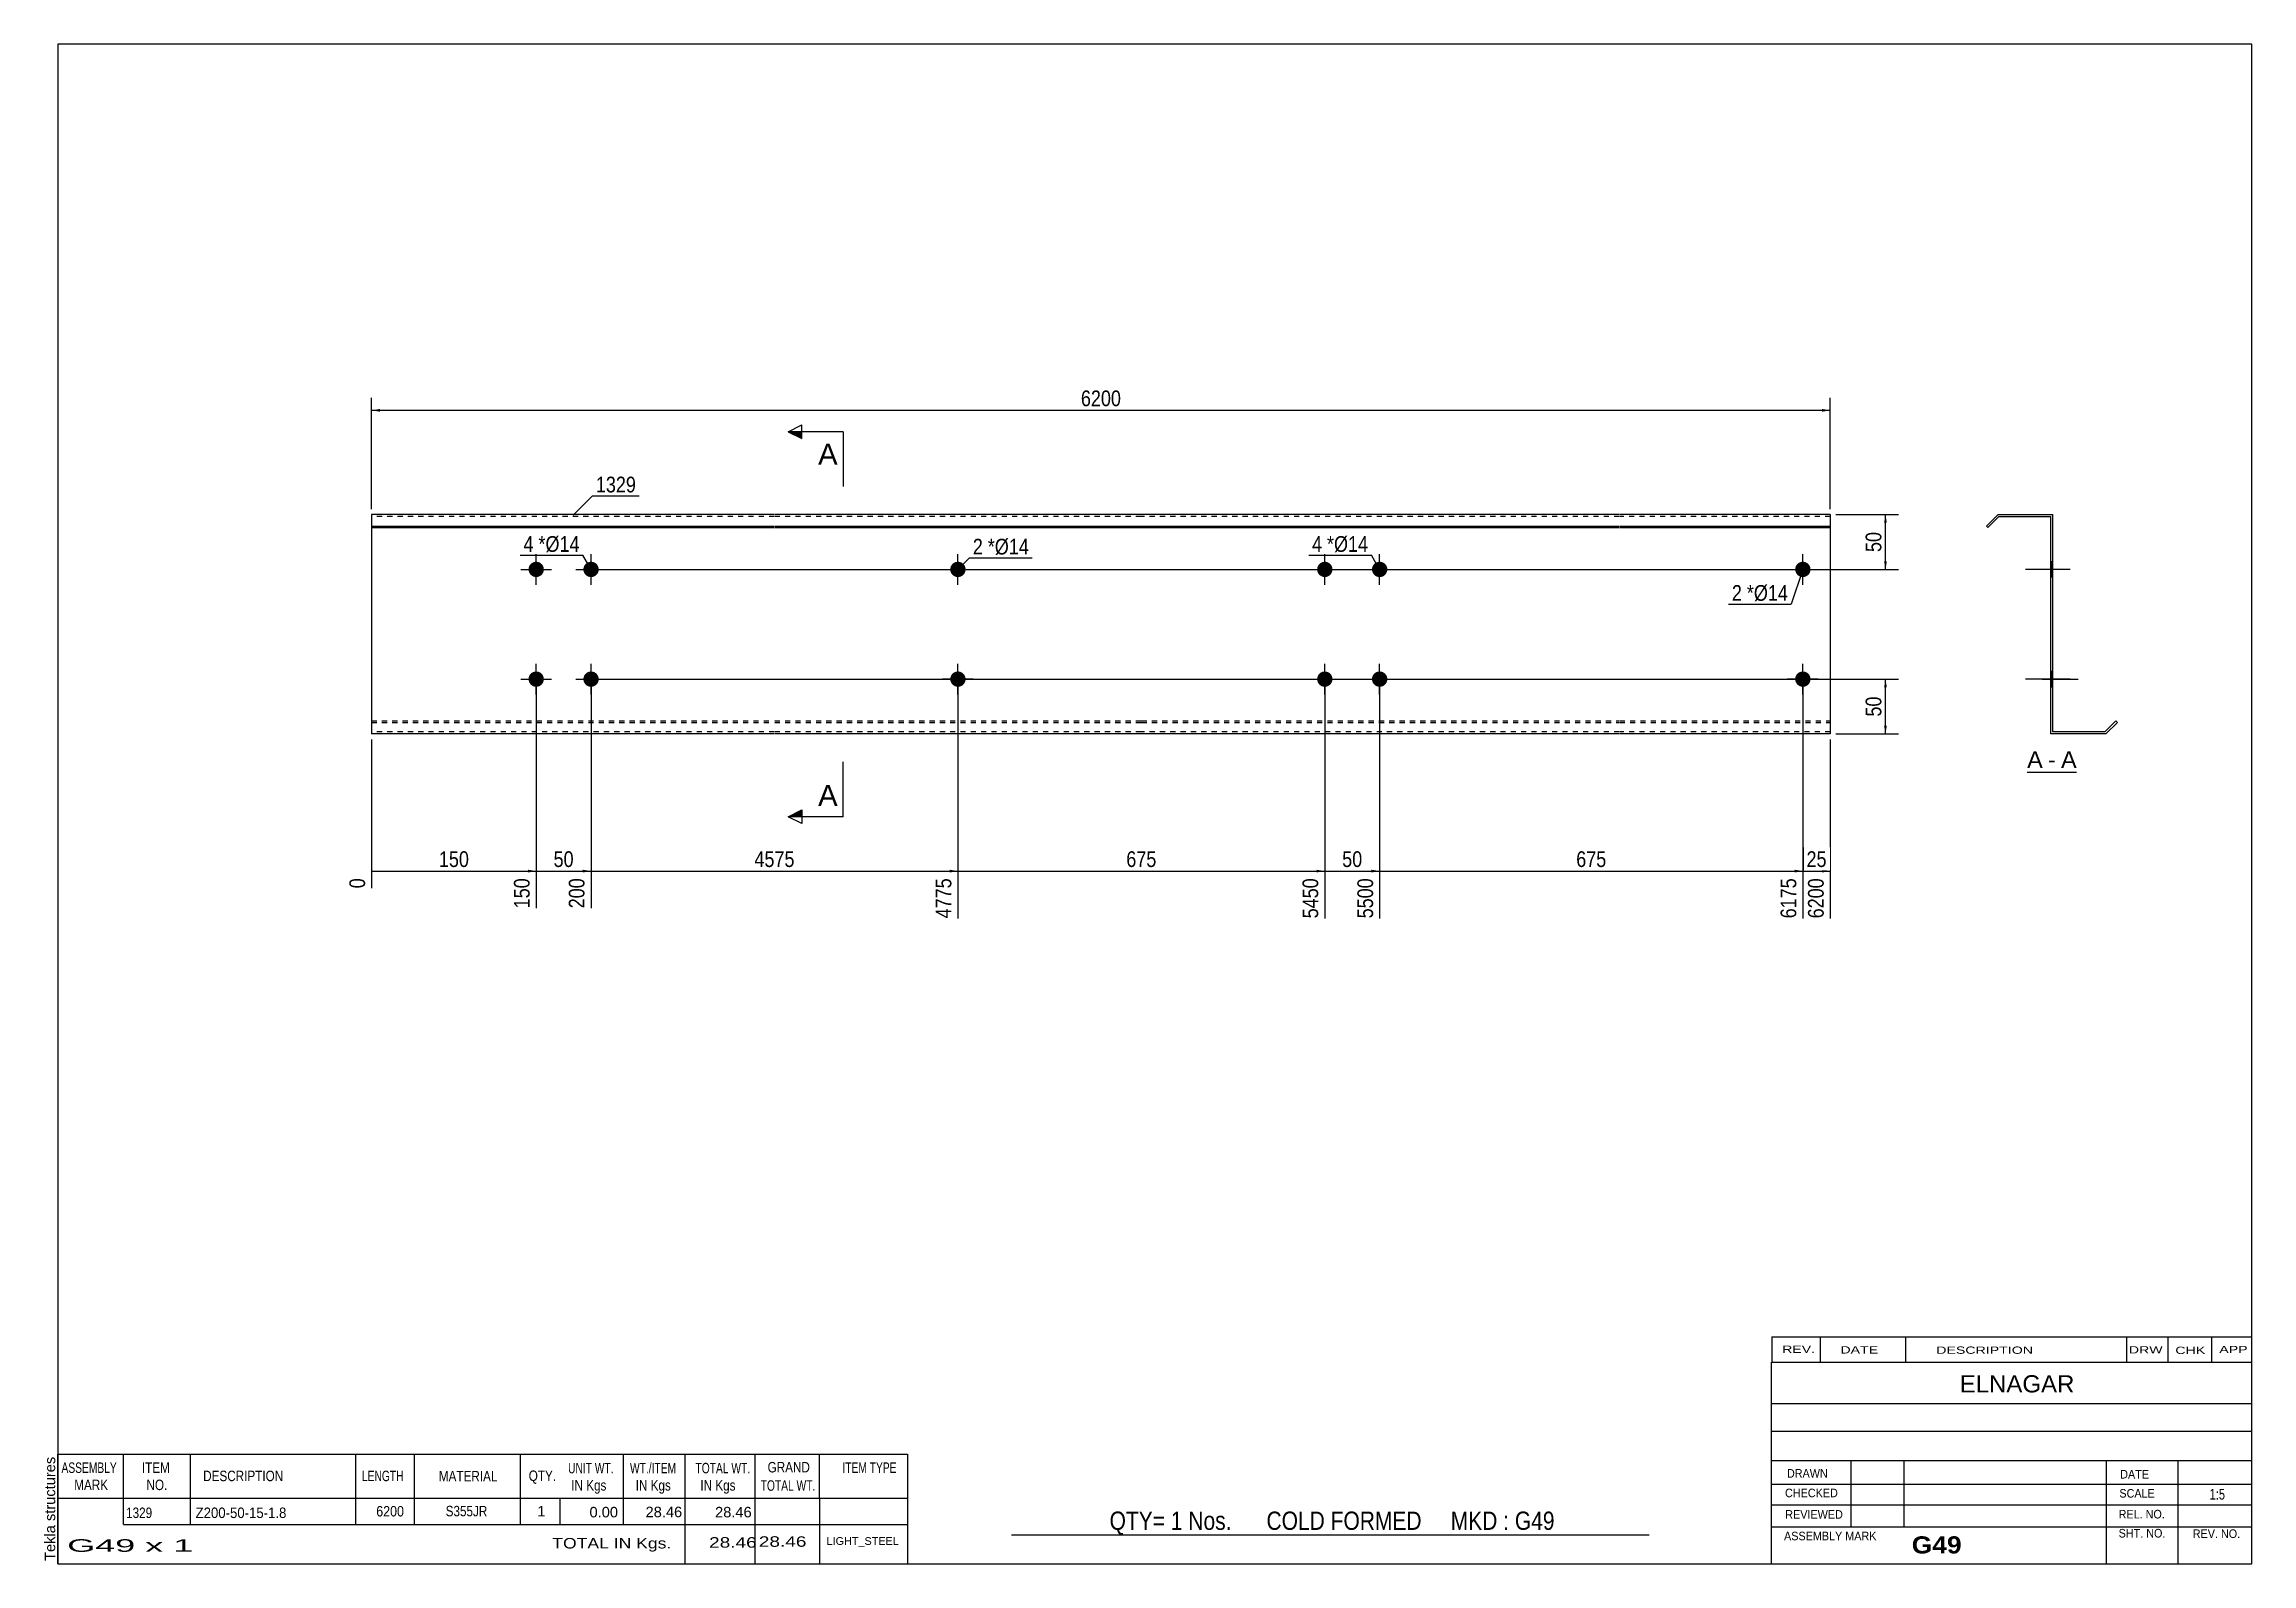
# Model space of a CAD drawing. Header units: millimetres. Extents: x -60 to 343, y -171 to 106.
import ezdxf

# ---------------------------------------------------------------- set-up
doc = ezdxf.new("R2010")
doc.units = ezdxf.units.MM
doc.linetypes.add('DXK_LINE_DOT1', pattern=[1.8814, 0.9407, -0.9407])
doc.styles.add('Arial', font='ARIAL.TTF', dxfattribs={"height": 0.2})
doc.styles.add('Arial Bold', font='ARIALBD.TTF', dxfattribs={"height": 0.2})
doc.styles.add('Arial Narrow', font='ARIALN.TTF', dxfattribs={"height": 0.2})

# ---------------------------------------------------------------- blocks, each defined once
blk = doc.blocks.new('Unknown-629089549-1551')
at = {"color": 5, "linetype": 'Continuous'}
for p, q in [((342.8, 105.75), (-57.2, 105.75)), ((-57.2, 105.75), (-57.2, -171.25)), ((342.8, -171.25), (342.8, 105.75)), ((-57.2, -171.25), (342.8, -171.25))]:
    blk.add_line(p, q, dxfattribs=at)
at = {"color": 174, "linetype": 'Continuous', "style": 'Arial'}
blk.add_text('Tekla structures', height=1.9102, rotation=90, dxfattribs=at).set_placement((-57.7, -170.75))
blk = doc.blocks.new('Unknown-629089549-12 - 1228')
at = {"color": 7, "linetype": 'Continuous'}
blk.add_line((301.83, -26.95), (310.86, -26.95), dxfattribs=at)
at = {"color": 0, "linetype": 'Continuous'}
blk.add_wipeout([(304.67, -26.2), (304.67, -23), (301.83, -23), (301.83, -26.2)], dxfattribs=at)
blk.add_wipeout([(307.05, -26.2), (307.05, -23), (305.63, -23), (305.63, -26.2)], dxfattribs=at)
at = {"color": 96, "linetype": 'Continuous', "style": 'Arial'}
blk.add_text('A', height=3.06, dxfattribs=at).set_placement((301.83, -26.2))
at = {"color": 0, "linetype": 'Continuous'}
blk.add_wipeout([(310.86, -26.2), (310.86, -23), (308.01, -23), (308.01, -26.2)], dxfattribs=at)
at = {"color": 96, "linetype": 'Continuous', "style": 'Arial'}
for s, p in [('A', (308.01, -26.2)), ('-', (305.63, -26.2))]:
    blk.add_text(s, height=3.06, dxfattribs=at).set_placement(p)
blk = doc.blocks.new('Bolt-629089549-1223 - 1203')
at = {"linetype": 'Continuous'}
blk.add_hatch(color=3, dxfattribs=at).paths.add_polyline_path([(259.54, -10, -1), (262.34, -10, -1)])
at = {"color": 3, "linetype": 'Continuous'}
for p, q in [((260.94, -12.8), (260.94, -7.2)), ((263.74, -10), (258.14, -10))]:
    blk.add_line(p, q, dxfattribs=at)
blk = doc.blocks.new('Part-629089549-1218 - 1203')
at = {"color": 2, "linetype": 'Continuous'}
for p, q in [((0, 20), (0, -20)), ((73.39, 20), (0, 20)), ((0, 17.88), (73.39, 17.88)), ((0, 17.62), (73.39, 17.62)), ((140.28, 20), (73.49, 20)), ((73.49, 17.88), (140.28, 17.88)), ((73.49, 17.62), (140.28, 17.62)), ((227.45, 20), (140.38, 20)), ((140.38, 17.88), (227.45, 17.88)), ((140.38, 17.62), (227.45, 17.62)), ((265.94, 20), (227.55, 20)), ((227.55, 17.88), (265.94, 17.88)), ((227.55, 17.62), (265.94, 17.62)), ((265.94, 20), (265.94, -20)), ((73.39, -20), (0, -20)), ((140.28, -20), (73.49, -20)), ((227.45, -20), (140.38, -20)), ((265.94, -20), (227.55, -20))]:
    blk.add_line(p, q, dxfattribs=at)
at = {"color": 7, "linetype": 'DXK_LINE_DOT1'}
for p, q in [((73.39, 19.64), (0, 19.64)), ((140.28, 19.64), (73.49, 19.64)), ((227.45, 19.64), (140.38, 19.64)), ((265.94, 19.64), (227.55, 19.64)), ((0, -17.62), (73.39, -17.62)), ((0, -17.88), (73.39, -17.88)), ((73.39, -19.64), (0, -19.64)), ((73.49, -17.62), (140.28, -17.62)), ((73.49, -17.88), (140.28, -17.88)), ((140.28, -19.64), (73.49, -19.64)), ((140.38, -17.62), (227.45, -17.62)), ((140.38, -17.88), (227.45, -17.88)), ((227.45, -19.64), (140.38, -19.64)), ((227.55, -17.62), (265.94, -17.62)), ((227.55, -17.88), (265.94, -17.88)), ((265.94, -19.64), (227.55, -19.64))]:
    blk.add_line(p, q, dxfattribs=at)
blk = doc.blocks.new('Bolt-629089549-1219 - 1203')
at = {"linetype": 'Continuous'}
for points in [[(28.6, 10, -1), (31.4, 10, -1)], [(38.6, 10, -1), (41.4, 10, -1)], [(28.6, -10, -1), (31.4, -10, -1)], [(38.6, -10, -1), (41.4, -10, -1)]]:
    blk.add_hatch(color=3, dxfattribs=at).paths.add_polyline_path(points)
at = {"color": 3, "linetype": 'Continuous'}
for p, q in [((30, 7.2), (30, 12.8)), ((40, 7.2), (40, 12.8)), ((27.2, 10), (32.8, 10)), ((37.2, 10), (42.8, 10)), ((30, -12.8), (30, -7.2)), ((40, -12.8), (40, -7.2)), ((27.2, -10), (32.8, -10)), ((37.2, -10), (42.8, -10))]:
    blk.add_line(p, q, dxfattribs=at)
blk = doc.blocks.new('Bolt-629089549-1220 - 1203')
at = {"linetype": 'Continuous'}
for points in [[(172.38, 10, -1), (175.18, 10, -1)], [(182.38, 10, -1), (185.18, 10, -1)], [(172.38, -10, -1), (175.18, -10, -1)], [(182.38, -10, -1), (185.18, -10, -1)]]:
    blk.add_hatch(color=3, dxfattribs=at).paths.add_polyline_path(points)
at = {"color": 3, "linetype": 'Continuous'}
for p, q in [((173.78, 7.2), (173.78, 12.8)), ((183.78, 7.2), (183.78, 12.8)), ((170.98, 10), (176.58, 10)), ((180.98, 10), (186.58, 10)), ((173.78, -12.8), (173.78, -7.2)), ((183.78, -12.8), (183.78, -7.2)), ((170.98, -10), (176.58, -10)), ((180.98, -10), (186.58, -10))]:
    blk.add_line(p, q, dxfattribs=at)
blk = doc.blocks.new('Bolt-629089549-1221 - 1203')
at = {"linetype": 'Continuous'}
blk.add_hatch(color=3, dxfattribs=at).paths.add_polyline_path([(105.49, 10, -1), (108.29, 10, -1)])
at = {"color": 3, "linetype": 'Continuous'}
for p, q in [((106.89, 7.2), (106.89, 12.8)), ((104.09, 10), (109.69, 10))]:
    blk.add_line(p, q, dxfattribs=at)
blk = doc.blocks.new('Bolt-629089549-1222 - 1203')
at = {"linetype": 'Continuous'}
blk.add_hatch(color=3, dxfattribs=at).paths.add_polyline_path([(259.54, 10, -1), (262.34, 10, -1)])
at = {"color": 3, "linetype": 'Continuous'}
for p, q in [((260.94, 7.2), (260.94, 12.8)), ((258.14, 10), (263.74, 10))]:
    blk.add_line(p, q, dxfattribs=at)
blk = doc.blocks.new('Bolt-629089549-1224 - 1203')
at = {"linetype": 'Continuous'}
blk.add_hatch(color=3, dxfattribs=at).paths.add_polyline_path([(105.49, -10, -1), (108.29, -10, -1)])
at = {"color": 3, "linetype": 'Continuous'}
for p, q in [((106.89, -12.8), (106.89, -7.2)), ((109.69, -10), (104.09, -10))]:
    blk.add_line(p, q, dxfattribs=at)
blk = doc.blocks.new('Bolt-629089549-1232 - 1228')
at = {"linetype": 'Continuous'}
for points in [[(306.16, 11.4), (306.16, 8.6), (306.52, 8.6), (306.52, 11.4)], [(306.16, 11.4), (306.16, 8.6), (306.52, 8.6), (306.52, 11.4)], [(306.16, -8.6), (306.16, -11.4), (306.52, -11.4), (306.52, -8.6)], [(306.16, -8.6), (306.16, -11.4), (306.52, -11.4), (306.52, -8.6)]]:
    blk.add_hatch(color=3, dxfattribs=at).paths.add_polyline_path(points)
at = {"color": 3, "linetype": 'Continuous'}
for p, q in [((309.12, 10), (301.52, 10)), ((309.12, 10), (301.52, 10)), ((306.52, 11.4), (306.16, 11.4)), ((306.52, 11.4), (306.16, 11.4)), ((306.52, 8.6), (306.16, 8.6)), ((306.52, 8.6), (306.16, 8.6)), ((309.12, -10), (301.52, -10)), ((309.12, -10), (301.52, -10)), ((306.52, -8.6), (306.16, -8.6)), ((306.52, -8.6), (306.16, -8.6)), ((306.52, -11.4), (306.16, -11.4)), ((306.52, -11.4), (306.16, -11.4))]:
    blk.add_line(p, q, dxfattribs=at)
blk = doc.blocks.new('Part-629089549-1230 - 1228')
at = {"color": 2, "linetype": 'Continuous'}
for p, q in [((296.52, 20), (294.4, 17.88)), ((294.4, 17.88), (294.65, 17.62)), ((294.65, 17.62), (296.67, 19.64)), ((296.52, 20), (306.52, 20)), ((296.67, 19.64), (306.16, 19.64)), ((306.16, -20), (306.16, 19.64)), ((306.52, -19.64), (306.52, 20)), ((316.16, -20), (306.16, -20)), ((316.01, -19.64), (306.52, -19.64)), ((316.01, -19.64), (318.03, -17.62)), ((316.16, -20), (318.28, -17.88)), ((318.28, -17.88), (318.03, -17.62))]:
    blk.add_line(p, q, dxfattribs=at)
blk = doc.blocks.new('Bolt-629089549-1231 - 1228')
at = {"linetype": 'Continuous'}
for points in [[(306.16, 11.4), (306.16, 8.6), (306.52, 8.6), (306.52, 11.4)], [(306.16, 11.4), (306.16, 8.6), (306.52, 8.6), (306.52, 11.4)], [(306.16, -8.6), (306.16, -11.4), (306.52, -11.4), (306.52, -8.6)], [(306.16, -8.6), (306.16, -11.4), (306.52, -11.4), (306.52, -8.6)]]:
    blk.add_hatch(color=3, dxfattribs=at).paths.add_polyline_path(points)
at = {"color": 3, "linetype": 'Continuous'}
for p, q in [((309.69, 10), (302.09, 10)), ((309.69, 10), (302.09, 10)), ((306.52, 11.4), (306.16, 11.4)), ((306.52, 11.4), (306.16, 11.4)), ((306.52, 8.6), (306.16, 8.6)), ((306.52, 8.6), (306.16, 8.6)), ((309.69, -10), (302.09, -10)), ((309.69, -10), (302.09, -10)), ((306.52, -8.6), (306.16, -8.6)), ((306.52, -8.6), (306.16, -8.6)), ((306.52, -11.4), (306.16, -11.4)), ((306.52, -11.4), (306.16, -11.4))]:
    blk.add_line(p, q, dxfattribs=at)
blk = doc.blocks.new('Bolt-629089549-1233 - 1228')
at = {"linetype": 'Continuous'}
blk.add_hatch(color=3, dxfattribs=at).paths.add_polyline_path([(306.16, 11.4), (306.16, 8.6), (306.52, 8.6), (306.52, 11.4)])
at = {"color": 3, "linetype": 'Continuous'}
for p, q in [((308.42, 10), (301.82, 10)), ((306.52, 11.4), (306.16, 11.4)), ((306.52, 8.6), (306.16, 8.6))]:
    blk.add_line(p, q, dxfattribs=at)
blk = doc.blocks.new('Bolt-629089549-1234 - 1228')
at = {"linetype": 'Continuous'}
blk.add_hatch(color=3, dxfattribs=at).paths.add_polyline_path([(306.16, 11.4), (306.16, 8.6), (306.52, 8.6), (306.52, 11.4)])
at = {"color": 3, "linetype": 'Continuous'}
for p, q in [((308.42, 10), (301.82, 10)), ((306.52, 11.4), (306.16, 11.4)), ((306.52, 8.6), (306.16, 8.6))]:
    blk.add_line(p, q, dxfattribs=at)
blk = doc.blocks.new('Bolt-629089549-1235 - 1228')
at = {"linetype": 'Continuous'}
blk.add_hatch(color=3, dxfattribs=at).paths.add_polyline_path([(306.16, -8.6), (306.16, -11.4), (306.52, -11.4), (306.52, -8.6)])
at = {"color": 3, "linetype": 'Continuous'}
for p, q in [((304.56, -10), (311.16, -10)), ((306.16, -8.6), (306.52, -8.6)), ((306.16, -11.4), (306.52, -11.4))]:
    blk.add_line(p, q, dxfattribs=at)
blk = doc.blocks.new('Bolt-629089549-1236 - 1228')
at = {"linetype": 'Continuous'}
blk.add_hatch(color=3, dxfattribs=at).paths.add_polyline_path([(306.16, -8.6), (306.16, -11.4), (306.52, -11.4), (306.52, -8.6)])
at = {"color": 3, "linetype": 'Continuous'}
for p, q in [((304.56, -10), (311.16, -10)), ((306.16, -8.6), (306.52, -8.6)), ((306.16, -11.4), (306.52, -11.4))]:
    blk.add_line(p, q, dxfattribs=at)
blk = doc.blocks.new('StraightDimension-629089549-1293 - 1203')
at = {"linetype": 'Continuous'}
for points in [[(1.5, 38.75), (0, 39), (1.5, 39.25)], [(264.44, 39.25), (265.94, 39), (264.44, 38.75)]]:
    blk.add_hatch(color=7, dxfattribs=at).paths.add_polyline_path(points)
at = {"color": 7, "linetype": 'Continuous'}
for p, q in [((0, 21), (0, 41.25)), ((265.94, 21), (265.94, 41.25)), ((0, 39), (265.94, 39))]:
    blk.add_line(p, q, dxfattribs=at)
at = {"color": 0}
blk.add_wipeout([(137.23, 39.15), (137.23, 43.35), (128.71, 43.35), (128.71, 39.15)], dxfattribs=at)
at = {"color": 3, "style": 'Arial Narrow'}
blk.add_text('6200', height=2.863, dxfattribs=at).set_placement((129.31, 39.75))
blk = doc.blocks.new('StraightDimension-629089549-1247 - 1203')
at = {"linetype": 'Continuous'}
blk.add_hatch(color=7, dxfattribs=at).paths.add_polyline_path([(172.28, -44.75), (173.78, -45), (172.28, -45.25)])
at = {"color": 7, "linetype": 'Continuous'}
for p, q in [((106.89, -11), (106.89, -53.61)), ((173.78, -11), (173.78, -53.61)), ((106.89, -45), (173.78, -45))]:
    blk.add_line(p, q, dxfattribs=at)
at = {"color": 0}
blk.add_wipeout([(143.67, -44.85), (143.67, -40.65), (136.99, -40.65), (136.99, -44.85)], dxfattribs=at)
at = {"color": 0, "linetype": 'Continuous'}
blk.add_wipeout([(173.18, -45.7), (168.98, -45.7), (168.98, -54.21), (173.18, -54.21)], dxfattribs=at)
at = {"color": 3, "style": 'Arial Narrow'}
blk.add_text('675', height=2.863, dxfattribs=at).set_placement((137.59, -44.25))
at = {"color": 3, "linetype": 'Continuous', "style": 'Arial Narrow'}
blk.add_text('5450', height=2.863, rotation=90.0002, dxfattribs=at).set_placement((172.58, -53.61))
blk = doc.blocks.new('StraightDimension-629089549-1244 - 1203')
at = {"linetype": 'Continuous'}
blk.add_hatch(color=7, dxfattribs=at).paths.add_polyline_path([(264.44, -44.75), (265.94, -45), (264.44, -45.25)])
at = {"color": 7, "linetype": 'Continuous'}
for p, q in [((260.94, -11), (260.94, -53.61)), ((265.94, -21), (265.94, -53.61)), ((260.94, -45), (265.94, -45))]:
    blk.add_line(p, q, dxfattribs=at)
at = {"color": 0}
blk.add_wipeout([(265.87, -44.85), (265.87, -40.65), (261.01, -40.65), (261.01, -44.85)], dxfattribs=at)
at = {"color": 0, "linetype": 'Continuous'}
blk.add_wipeout([(265.34, -45.7), (261.14, -45.7), (261.14, -54.21), (265.34, -54.21)], dxfattribs=at)
at = {"color": 3, "style": 'Arial Narrow'}
blk.add_text('25', height=2.863, dxfattribs=at).set_placement((261.61, -44.25))
at = {"color": 3, "linetype": 'Continuous', "style": 'Arial Narrow'}
blk.add_text('6200', height=2.863, rotation=90.0002, dxfattribs=at).set_placement((264.74, -53.61))
blk = doc.blocks.new('StraightDimension-629089549-1245 - 1203')
at = {"linetype": 'Continuous'}
blk.add_hatch(color=7, dxfattribs=at).paths.add_polyline_path([(259.44, -44.75), (260.94, -45), (259.44, -45.25)])
at = {"color": 7, "linetype": 'Continuous'}
for p, q in [((183.78, -11), (183.78, -53.61)), ((260.94, -11), (260.94, -53.61)), ((183.78, -45), (260.94, -45))]:
    blk.add_line(p, q, dxfattribs=at)
at = {"color": 0}
blk.add_wipeout([(225.7, -44.85), (225.7, -40.65), (219.02, -40.65), (219.02, -44.85)], dxfattribs=at)
at = {"color": 0, "linetype": 'Continuous'}
blk.add_wipeout([(260.34, -45.7), (256.14, -45.7), (256.14, -54.21), (260.34, -54.21)], dxfattribs=at)
at = {"color": 3, "style": 'Arial Narrow'}
blk.add_text('675', height=2.863, dxfattribs=at).set_placement((219.62, -44.25))
at = {"color": 3, "linetype": 'Continuous', "style": 'Arial Narrow'}
blk.add_text('6175', height=2.863, rotation=90.0002, dxfattribs=at).set_placement((259.74, -53.61))
blk = doc.blocks.new('StraightDimension-629089549-1246 - 1203')
at = {"linetype": 'Continuous'}
blk.add_hatch(color=7, dxfattribs=at).paths.add_polyline_path([(182.28, -44.75), (183.78, -45), (182.28, -45.25)])
at = {"color": 7, "linetype": 'Continuous'}
for p, q in [((173.78, -11), (173.78, -53.61)), ((183.78, -11), (183.78, -53.61)), ((173.78, -45), (183.78, -45))]:
    blk.add_line(p, q, dxfattribs=at)
at = {"color": 0}
blk.add_wipeout([(181.2, -44.85), (181.2, -40.65), (176.35, -40.65), (176.35, -44.85)], dxfattribs=at)
at = {"color": 0, "linetype": 'Continuous'}
blk.add_wipeout([(183.18, -45.7), (178.98, -45.7), (178.98, -54.21), (183.18, -54.21)], dxfattribs=at)
at = {"color": 3, "style": 'Arial Narrow'}
blk.add_text('50', height=2.863, dxfattribs=at).set_placement((176.95, -44.25))
at = {"color": 3, "linetype": 'Continuous', "style": 'Arial Narrow'}
blk.add_text('5500', height=2.863, rotation=90.0002, dxfattribs=at).set_placement((182.58, -53.61))
blk = doc.blocks.new('StraightDimension-629089549-1248 - 1203')
at = {"linetype": 'Continuous'}
blk.add_hatch(color=7, dxfattribs=at).paths.add_polyline_path([(105.39, -44.75), (106.89, -45), (105.39, -45.25)])
at = {"color": 7, "linetype": 'Continuous'}
for p, q in [((40, -11), (40, -51.78)), ((106.89, -11), (106.89, -53.61)), ((40, -45), (106.89, -45))]:
    blk.add_line(p, q, dxfattribs=at)
at = {"color": 0}
blk.add_wipeout([(77.7, -44.85), (77.7, -40.65), (69.19, -40.65), (69.19, -44.85)], dxfattribs=at)
at = {"color": 0, "linetype": 'Continuous'}
blk.add_wipeout([(106.29, -45.7), (102.09, -45.7), (102.09, -54.21), (106.29, -54.21)], dxfattribs=at)
at = {"color": 3, "style": 'Arial Narrow'}
blk.add_text('4575', height=2.863, dxfattribs=at).set_placement((69.79, -44.25))
at = {"color": 3, "linetype": 'Continuous', "style": 'Arial Narrow'}
blk.add_text('4775', height=2.863, rotation=90.0002, dxfattribs=at).set_placement((105.69, -53.61))
blk = doc.blocks.new('StraightDimension-629089549-1249 - 1203')
at = {"linetype": 'Continuous'}
blk.add_hatch(color=7, dxfattribs=at).paths.add_polyline_path([(38.5, -44.75), (40, -45), (38.5, -45.25)])
at = {"color": 7, "linetype": 'Continuous'}
for p, q in [((30, -11), (30, -51.78)), ((40, -11), (40, -51.78)), ((30, -45), (40, -45))]:
    blk.add_line(p, q, dxfattribs=at)
at = {"color": 0}
blk.add_wipeout([(37.43, -44.85), (37.43, -40.65), (32.57, -40.65), (32.57, -44.85)], dxfattribs=at)
at = {"color": 0, "linetype": 'Continuous'}
blk.add_wipeout([(39.4, -45.7), (35.2, -45.7), (35.2, -52.38), (39.4, -52.38)], dxfattribs=at)
at = {"color": 3, "style": 'Arial Narrow'}
blk.add_text('50', height=2.863, dxfattribs=at).set_placement((33.17, -44.25))
at = {"color": 3, "linetype": 'Continuous', "style": 'Arial Narrow'}
blk.add_text('200', height=2.863, rotation=90.0002, dxfattribs=at).set_placement((38.8, -51.78))
blk = doc.blocks.new('StraightDimension-629089549-1250 - 1203')
at = {"linetype": 'Continuous'}
blk.add_hatch(color=7, dxfattribs=at).paths.add_polyline_path([(28.5, -44.75), (30, -45), (28.5, -45.25)])
at = {"color": 7, "linetype": 'Continuous'}
for p, q in [((30, -11), (30, -51.78)), ((0, -21), (0, -48.13)), ((0, -45), (30, -45))]:
    blk.add_line(p, q, dxfattribs=at)
at = {"color": 0}
blk.add_wipeout([(18.34, -44.85), (18.34, -40.65), (11.66, -40.65), (11.66, -44.85)], dxfattribs=at)
at = {"color": 0, "linetype": 'Continuous'}
for points in [[(-0.6, -45.7), (-4.8, -45.7), (-4.8, -48.73), (-0.6, -48.73)], [(29.4, -45.7), (25.2, -45.7), (25.2, -52.38), (29.4, -52.38)]]:
    blk.add_wipeout(points, dxfattribs=at)
at = {"color": 3, "style": 'Arial Narrow'}
blk.add_text('150', height=2.863, dxfattribs=at).set_placement((12.26, -44.25))
at = {"color": 3, "linetype": 'Continuous', "style": 'Arial Narrow'}
for s, height, p in [('0', 2.86, (-1.2, -48.13)), ('150', 2.863, (28.8, -51.78))]:
    blk.add_text(s, height=height, rotation=90.0002, dxfattribs=at).set_placement(p)
blk = doc.blocks.new('StraightDimension-629089549-1277 - 1203')
at = {"linetype": 'Continuous'}
for points in [[(275.75, 18.5), (276, 20), (276.25, 18.5)], [(276.25, 11.5), (276, 10), (275.75, 11.5)]]:
    blk.add_hatch(color=7, dxfattribs=at).paths.add_polyline_path(points)
at = {"color": 7, "linetype": 'Continuous'}
for p, q in [((266.94, 20), (278.4, 20)), ((276, 10), (276, 20)), ((41, 10), (278.4, 10))]:
    blk.add_line(p, q, dxfattribs=at)
at = {"color": 0}
blk.add_wipeout([(275.85, 17.43), (271.65, 17.43), (271.65, 12.57), (275.85, 12.57)], dxfattribs=at)
at = {"color": 3, "style": 'Arial Narrow'}
blk.add_text('50', height=2.863, rotation=90.0002, dxfattribs=at).set_placement((275.25, 13.17))
blk = doc.blocks.new('StraightDimension-629089549-1285 - 1203')
at = {"linetype": 'Continuous'}
for points in [[(275.75, -11.5), (276, -10), (276.25, -11.5)], [(276.25, -18.5), (276, -20), (275.75, -18.5)]]:
    blk.add_hatch(color=7, dxfattribs=at).paths.add_polyline_path(points)
at = {"color": 7, "linetype": 'Continuous'}
for p, q in [((41, -10), (278.4, -10)), ((276, -20), (276, -10)), ((266.94, -20), (278.4, -20))]:
    blk.add_line(p, q, dxfattribs=at)
at = {"color": 0}
blk.add_wipeout([(275.85, -12.57), (271.65, -12.57), (271.65, -17.43), (275.85, -17.43)], dxfattribs=at)
at = {"color": 3, "style": 'Arial Narrow'}
blk.add_text('50', height=2.863, rotation=90.0002, dxfattribs=at).set_placement((275.25, -16.83))
blk = doc.blocks.new('CBS_BOM-629089549-1575')
at = {"color": 7, "linetype": 'Continuous'}
for p, q in [((-57.23, -159.28), (-57.23, -151.28)), ((-57.23, -151.28), (97.69, -151.28)), ((-45.23, -159.28), (-45.23, -151.28)), ((-33.04, -159.28), (-33.04, -151.28)), ((-2.88, -159.28), (-2.88, -151.28)), ((7.8, -159.28), (7.8, -151.28)), ((27.12, -159.28), (27.12, -151.28)), ((45.92, -159.28), (45.92, -151.28)), ((57.13, -159.28), (57.13, -151.28)), ((69.92, -159.28), (69.92, -151.28)), ((81.67, -159.28), (81.67, -151.28)), ((97.69, -151.29), (97.69, -159.27)), ((-57.23, -159.28), (97.69, -159.28)), ((-57.23, -164.08), (-57.23, -159.28)), ((-45.23, -164.08), (-45.23, -159.28)), ((-33.04, -164.08), (-33.04, -159.28)), ((-2.88, -164.08), (-2.88, -159.28)), ((7.8, -164.08), (7.8, -159.28)), ((27.12, -164.08), (27.12, -159.28)), ((34.38, -164.08), (34.38, -159.28)), ((45.92, -164.08), (45.92, -159.28)), ((57.13, -164.08), (57.13, -159.28)), ((69.92, -164.08), (69.92, -159.28)), ((81.69, -164.08), (81.69, -159.28)), ((97.69, -159.28), (97.69, -164.08)), ((-57.23, -171.28), (-57.23, -164.1)), ((-45.23, -164.08), (97.69, -164.08)), ((57.13, -171.28), (57.13, -164.1)), ((69.92, -171.28), (69.92, -164.1)), ((81.73, -171.28), (81.73, -164.1)), ((97.69, -164.08), (97.69, -171.28)), ((-57.23, -171.28), (97.69, -171.28))]:
    blk.add_line(p, q, dxfattribs=at)
at = {"color": 3, "linetype": 'Continuous', "style": 'Arial'}
for s, height, width, p in [('ASSEMBLY', 1.91, 0.7, (-56.55, -154.71)), ('ITEM', 1.91, 0.8, (-41.9, -154.71)), ('UNIT WT.', 1.91, 0.7, (35.81, -154.78)), ('WT./ITEM', 1.91, 0.7, (47.1, -154.78)), ('TOTAL WT.', 1.91, 0.7, (59.04, -154.78)), ('GRAND', 1.91, 0.8, (72.19, -154.62)), ('ITEM TYPE', 1.91, 0.7, (85.83, -154.7)), ('MARK', 1.91, 0.8, (-54.23, -157.84)), ('NO.', 1.91, 0.8, (-41.05, -157.84)), ('DESCRIPTION', 1.9102, 0.8, (-30.72, -156.21)), ('LENGTH', 1.91, 0.7, (-1.77, -156.21)), ('MATERIAL', 1.91, 0.8, (12.25, -156.26)), ('QTY.', 1.91, 0.8, (28.64, -156.18)), ('IN Kgs', 1.91, 0.8, (36.39, -157.92)), ('IN Kgs', 1.91, 0.8, (48.14, -157.92)), ('IN Kgs', 1.91, 0.8, (59.93, -157.92)), ('TOTAL WT.', 1.91, 0.7, (70.93, -157.96))]:
    blk.add_text(s, height=height, dxfattribs=dict(at, width=width)).set_placement(p)
at = {"color": 7, "linetype": 'Continuous', "style": 'Arial'}
for s, height, width, p in [('1329', 1.91, 0.8, (-44.77, -162.93)), ('Z200-50-15-1.8', 1.9102, 0.9, (-32.1, -162.93)), ('6200', 1.91, 0.85, (0.84, -162.65)), ('S355JR', 1.91, 0.8, (13.49, -162.62))]:
    blk.add_text(s, height=height, dxfattribs=dict(at, width=width)).set_placement(p)
for s, p in [('1', (30.21, -162.62)), ('0.00', (39.72, -162.81)), ('28.46', (49.94, -162.78)), ('28.46', (62.61, -162.81))]:
    blk.add_text(s, height=1.91, dxfattribs=at).set_placement(p)
at = {"color": 6, "linetype": 'Continuous', "style": 'Arial'}
for s, height, width, p in [('G49 x 1', 2.292, 2.05, (-55.51, -169.09)), ('TOTAL IN Kgs.', 1.9102, 1.2, (32.93, -168.48)), ('28.46', 1.91, 1.3, (61.52, -168.33)), ('28.46', 1.91, 1.3, (70.59, -168.17))]:
    blk.add_text(s, height=height, dxfattribs=dict(at, width=width)).set_placement(p)
blk.add_text('LIGHT_STEEL', height=1.4135, dxfattribs=at).set_placement((82.94, -167.83))
blk = doc.blocks.new('CBS_CALLOFF-629089549-1576')
at = {"color": 7, "linetype": 'Continuous'}
blk.add_line((116.68, -165.98), (232.91, -166), dxfattribs=at)
at = {"color": 3, "linetype": 'Continuous', "style": 'Arial Narrow'}
blk.add_text('QTY= 1 Nos.      COLD FORMED     MKD : G49', height=3.3405, dxfattribs=at).set_placement((134.54, -165.09))
blk = doc.blocks.new('CBS_NAME_BLOG-629089549-1577')
at = {"color": 7, "linetype": 'Continuous'}
for p, q in [((255.21, -134.5), (342.73, -134.5)), ((255.21, -171.21), (255.21, -134.5)), ((255.21, -142.04), (342.73, -142.04)), ((255.28, -147.09), (342.8, -147.09)), ((255.21, -152.46), (342.73, -152.46)), ((269.73, -164.57), (269.73, -152.47)), ((279.42, -164.54), (279.42, -152.47)), ((316.33, -171.21), (316.33, -152.48)), ((329.38, -171.21), (329.38, -152.47)), ((255.22, -156.76), (342.8, -156.74)), ((255.21, -160.51), (342.73, -160.51)), ((255.21, -164.55), (342.73, -164.55)), ((255.21, -171.25), (342.8, -171.25))]:
    blk.add_line(p, q, dxfattribs=at)
at = {"color": 3, "linetype": 'Continuous', "style": 'Arial'}
blk.add_text('ELNAGAR', height=3.133, dxfattribs=at).set_placement((289.53, -140.03))
at = {"color": 3, "linetype": 'Continuous'}
for s, height, style, width, p in [('DRAWN', 1.566, 'Arial', 0.9, (258.04, -155.57)), ('DATE', 1.566, 'Arial', 0.9, (318.8, -155.73)), ('CHECKED', 1.566, 'Arial', 0.9, (257.69, -159.14)), ('SCALE', 1.566, 'Arial', 0.9, (318.65, -159.21)), ('1:5', 1.957, 'Arial Narrow', 0.9, (335.1, -159.57)), ('REVIEWED', 1.566, 'Arial', 0.9, (257.73, -163.06)), ('SHT. NO.', 1.566, 'Arial', 0.9, (318.51, -166.48)), ('REL. NO.', 1.566, 'Arial', 0.9, (318.51, -163.01)), ('REV. NO.', 1.566, 'Arial', 0.9, (332.03, -166.57)), ('ASSEMBLY MARK', 1.5663, 'Arial', 0.9, (257.51, -166.99)), ('G49', 3.131, 'Arial Bold', 1.1, (280.79, -169.39))]:
    blk.add_text(s, height=height, dxfattribs=dict(at, style=style, width=width)).set_placement(p)
blk = doc.blocks.new('CBS_REVISION-629089549-1578')
at = {"color": 7, "linetype": 'Continuous'}
for p, q in [((255.29, -129.87), (342.79, -129.87)), ((255.29, -129.87), (255.29, -134.5)), ((264.09, -129.87), (264.09, -134.5)), ((279.68, -129.87), (279.68, -134.44)), ((319.94, -129.87), (319.94, -134.5)), ((327.48, -129.87), (327.48, -134.5)), ((335.43, -129.87), (335.43, -134.5)), ((255.29, -134.5), (342.79, -134.5))]:
    blk.add_line(p, q, dxfattribs=at)
at = {"color": 7, "style": 'Arial Narrow', "width": 1.7}
for s, height, p in [('REV.', 1.326, (257.15, -132.82)), ('DATE', 1.326, (267.78, -132.94)), ('DESCRIPTION', 1.3257, (285.26, -132.99)), ('DRW', 1.326, (320.37, -132.93)), ('CHK', 1.326, (328.86, -133.02)), ('APP', 1.326, (336.86, -132.87))]:
    blk.add_text(s, height=height, dxfattribs=at).set_placement(p)
blk = doc.blocks.new('Mark-629089549-1313 - 1203')
at = {"color": 0}
blk.add_wipeout([(173.28, 13.2), (173.28, 16.2), (171.46, 16.2), (171.46, 13.2)], dxfattribs=at)
blk.add_wipeout([(173.28, 13.2), (173.28, 16.2), (171.46, 16.2), (171.46, 13.2)], dxfattribs=at)
blk.add_wipeout([(175.46, 13.2), (175.46, 16.2), (174.18, 16.2), (174.18, 13.2)], dxfattribs=at)
blk.add_wipeout([(175.46, 13.2), (175.46, 16.2), (174.18, 16.2), (174.18, 13.2)], dxfattribs=at)
at = {"color": 3, "style": 'Arial Narrow'}
blk.add_text('4', height=2.86, dxfattribs=at).set_placement((171.46, 13.2))
at = {"color": 0}
blk.add_wipeout([(181.68, 13.2), (181.68, 16.2), (175.46, 16.2), (175.46, 13.2)], dxfattribs=at)
blk.add_wipeout([(181.68, 13.2), (181.68, 16.2), (175.46, 16.2), (175.46, 13.2)], dxfattribs=at)
at = {"color": 7, "linetype": 'Continuous'}
for p in [(170.86, 12.6), (183.78, 10)]:
    blk.add_line(p, (182.28, 12.6), dxfattribs=at)
at = {"color": 3, "style": 'Arial Narrow'}
for s, height, p in [('Ø14', 2.863, (175.46, 13.2)), ('*', 2.86, (174.18, 13.2))]:
    blk.add_text(s, height=height, dxfattribs=at).set_placement(p)
blk = doc.blocks.new('SectionMark-629089549-1242 - 1203')
at = {"linetype": 'Continuous'}
for points in [[(78.46, 35.1), (78.46, 33.85), (75.96, 35.1)], [(78.46, -33.85), (78.46, -35.1), (75.96, -35.1)]]:
    blk.add_hatch(color=30, dxfattribs=at).paths.add_polyline_path(points)
at = {"color": 30, "linetype": 'Continuous'}
for p, q in [((75.96, 35.1), (78.46, 36.35)), ((78.46, 33.85), (78.46, 36.35)), ((75.96, 35.1), (78.46, 33.85)), ((75.96, -35.1), (78.46, -33.85)), ((78.46, -36.35), (75.96, -35.1)), ((78.46, -33.85), (78.46, -36.35))]:
    blk.add_line(p, q, dxfattribs=at)
at = {"color": 0, "linetype": 'Continuous'}
for points in [[(84.96, 29.1), (84.96, 33.1), (81.4, 33.1), (81.4, 29.1)], [(84.96, -33.1), (84.96, -29.1), (81.4, -29.1), (81.4, -33.1)]]:
    blk.add_wipeout(points, dxfattribs=at)
at = {"color": 30, "linetype": 'Continuous'}
for p, q in [((85.96, 35.1), (75.96, 35.1)), ((85.96, 35.1), (85.96, 25.1)), ((85.96, -35.1), (85.96, -25.1)), ((85.96, -35.1), (75.96, -35.1))]:
    blk.add_line(p, q, dxfattribs=at)
at = {"color": 96, "linetype": 'Continuous', "style": 'Arial'}
for p in [(81.4, 29.1), (81.4, -33.1)]:
    blk.add_text('A', height=3.82, dxfattribs=at).set_placement(p)
blk = doc.blocks.new('Mark-629089549-1296 - 1203')
at = {"color": 0}
blk.add_wipeout([(48.19, 24.04), (48.19, 27.04), (40.88, 27.04), (40.88, 24.04)], dxfattribs=at)
blk.add_wipeout([(48.19, 24.04), (48.19, 27.04), (40.88, 27.04), (40.88, 24.04)], dxfattribs=at)
at = {"color": 7, "linetype": 'Continuous'}
for p, q in [((36.75, 19.9), (40.28, 23.44)), ((40.28, 23.44), (48.79, 23.44))]:
    blk.add_line(p, q, dxfattribs=at)
at = {"color": 3, "style": 'Arial Narrow'}
blk.add_text('1329', height=2.863, dxfattribs=at).set_placement((40.88, 24.04))
blk = doc.blocks.new('MarkSet-629089549-1304 - 1203')
at = {"color": 0}
blk.add_wipeout([(111.44, 12.72), (111.44, 15.72), (109.61, 15.72), (109.61, 12.72)], dxfattribs=at)
blk.add_wipeout([(111.44, 12.72), (111.44, 15.72), (109.61, 15.72), (109.61, 12.72)], dxfattribs=at)
at = {"color": 7, "linetype": 'Continuous'}
blk.add_line((106.89, 10), (109.01, 12.12), dxfattribs=at)
at = {"color": 0}
blk.add_wipeout([(113.61, 12.72), (113.61, 15.72), (112.34, 15.72), (112.34, 12.72)], dxfattribs=at)
blk.add_wipeout([(113.61, 12.72), (113.61, 15.72), (112.34, 15.72), (112.34, 12.72)], dxfattribs=at)
at = {"color": 3, "style": 'Arial Narrow'}
blk.add_text('2', height=2.86, dxfattribs=at).set_placement((109.61, 12.72))
at = {"color": 0}
blk.add_wipeout([(119.83, 12.72), (119.83, 15.72), (113.61, 15.72), (113.61, 12.72)], dxfattribs=at)
blk.add_wipeout([(119.83, 12.72), (119.83, 15.72), (113.61, 15.72), (113.61, 12.72)], dxfattribs=at)
at = {"color": 7, "linetype": 'Continuous'}
blk.add_line((109.01, 12.12), (120.43, 12.12), dxfattribs=at)
at = {"color": 3, "style": 'Arial Narrow'}
for s, height, p in [('*', 2.86, (112.34, 12.72)), ('Ø14', 2.863, (113.61, 12.72))]:
    blk.add_text(s, height=height, dxfattribs=at).set_placement(p)
blk = doc.blocks.new('MarkSet-629089549-1309 - 1203')
at = {"color": 0}
blk.add_wipeout([(249.83, 4.28), (249.83, 7.28), (248, 7.28), (248, 4.28)], dxfattribs=at)
blk.add_wipeout([(249.83, 4.28), (249.83, 7.28), (248, 7.28), (248, 4.28)], dxfattribs=at)
blk.add_wipeout([(252.01, 4.28), (252.01, 7.28), (250.73, 7.28), (250.73, 4.28)], dxfattribs=at)
blk.add_wipeout([(252.01, 4.28), (252.01, 7.28), (250.73, 7.28), (250.73, 4.28)], dxfattribs=at)
at = {"color": 3, "style": 'Arial Narrow'}
blk.add_text('2', height=2.86, dxfattribs=at).set_placement((248, 4.28))
at = {"color": 0}
blk.add_wipeout([(258.22, 4.28), (258.22, 7.28), (252.01, 7.28), (252.01, 4.28)], dxfattribs=at)
blk.add_wipeout([(258.22, 4.28), (258.22, 7.28), (252.01, 7.28), (252.01, 4.28)], dxfattribs=at)
at = {"color": 7, "linetype": 'Continuous'}
for p in [(260.94, 10), (247.4, 3.68)]:
    blk.add_line(p, (258.82, 3.68), dxfattribs=at)
at = {"color": 3, "style": 'Arial Narrow'}
for s, height, p in [('*', 2.86, (250.73, 4.28)), ('Ø14', 2.863, (252.01, 4.28))]:
    blk.add_text(s, height=height, dxfattribs=at).set_placement(p)
blk = doc.blocks.new('Mark-629089549-1312 - 1203')
at = {"color": 0}
blk.add_wipeout([(29.51, 13.2), (29.51, 16.2), (27.68, 16.2), (27.68, 13.2)], dxfattribs=at)
blk.add_wipeout([(29.51, 13.2), (29.51, 16.2), (27.68, 16.2), (27.68, 13.2)], dxfattribs=at)
blk.add_wipeout([(31.69, 13.2), (31.69, 16.2), (30.41, 16.2), (30.41, 13.2)], dxfattribs=at)
blk.add_wipeout([(31.69, 13.2), (31.69, 16.2), (30.41, 16.2), (30.41, 13.2)], dxfattribs=at)
at = {"color": 3, "style": 'Arial Narrow'}
blk.add_text('4', height=2.86, dxfattribs=at).set_placement((27.68, 13.2))
at = {"color": 0}
blk.add_wipeout([(37.9, 13.2), (37.9, 16.2), (31.69, 16.2), (31.69, 13.2)], dxfattribs=at)
blk.add_wipeout([(37.9, 13.2), (37.9, 16.2), (31.69, 16.2), (31.69, 13.2)], dxfattribs=at)
at = {"color": 7, "linetype": 'Continuous'}
for p in [(27.08, 12.6), (40, 10)]:
    blk.add_line(p, (38.5, 12.6), dxfattribs=at)
at = {"color": 3, "style": 'Arial Narrow'}
for s, height, p in [('Ø14', 2.863, (31.69, 13.2)), ('*', 2.86, (30.41, 13.2))]:
    blk.add_text(s, height=height, dxfattribs=at).set_placement(p)

msp = doc.modelspace()

# ---------------------------------------------------------------- block references
for name in ['Unknown-629089549-1551', 'Part-629089549-1218 - 1203', 'Part-629089549-1230 - 1228', 'Bolt-629089549-1219 - 1203', 'Bolt-629089549-1221 - 1203', 'Bolt-629089549-1220 - 1203', 'Bolt-629089549-1222 - 1203', 'Bolt-629089549-1232 - 1228', 'Bolt-629089549-1233 - 1228', 'Bolt-629089549-1234 - 1228', 'Bolt-629089549-1231 - 1228', 'Bolt-629089549-1224 - 1203', 'Bolt-629089549-1223 - 1203', 'Bolt-629089549-1235 - 1228', 'Bolt-629089549-1236 - 1228', 'CBS_REVISION-629089549-1578', 'CBS_NAME_BLOG-629089549-1577', 'CBS_BOM-629089549-1575', 'CBS_CALLOFF-629089549-1576']:
    msp.add_blockref(name, (0, 0))

# ---------------------------------------------------------------- next in the draw order: block references
for name in ['StraightDimension-629089549-1293 - 1203', 'StraightDimension-629089549-1247 - 1203', 'StraightDimension-629089549-1244 - 1203', 'Unknown-629089549-12 - 1228']:
    msp.add_blockref(name, (0, 0))

# ---------------------------------------------------------------- next in the draw order: block references
for name in ['StraightDimension-629089549-1277 - 1203', 'StraightDimension-629089549-1248 - 1203', 'StraightDimension-629089549-1245 - 1203']:
    msp.add_blockref(name, (0, 0))

# ---------------------------------------------------------------- next in the draw order: block references
for name in ['Mark-629089549-1296 - 1203', 'Mark-629089549-1312 - 1203', 'Mark-629089549-1313 - 1203', 'MarkSet-629089549-1304 - 1203', 'MarkSet-629089549-1309 - 1203', 'StraightDimension-629089549-1249 - 1203', 'StraightDimension-629089549-1246 - 1203']:
    msp.add_blockref(name, (0, 0))

# ---------------------------------------------------------------- next in the draw order: block references
for name in ['StraightDimension-629089549-1250 - 1203', 'StraightDimension-629089549-1285 - 1203']:
    msp.add_blockref(name, (0, 0))

# ---------------------------------------------------------------- next in the draw order: block references
msp.add_blockref('SectionMark-629089549-1242 - 1203', (0, 0))

doc.saveas('drawing.dxf')
